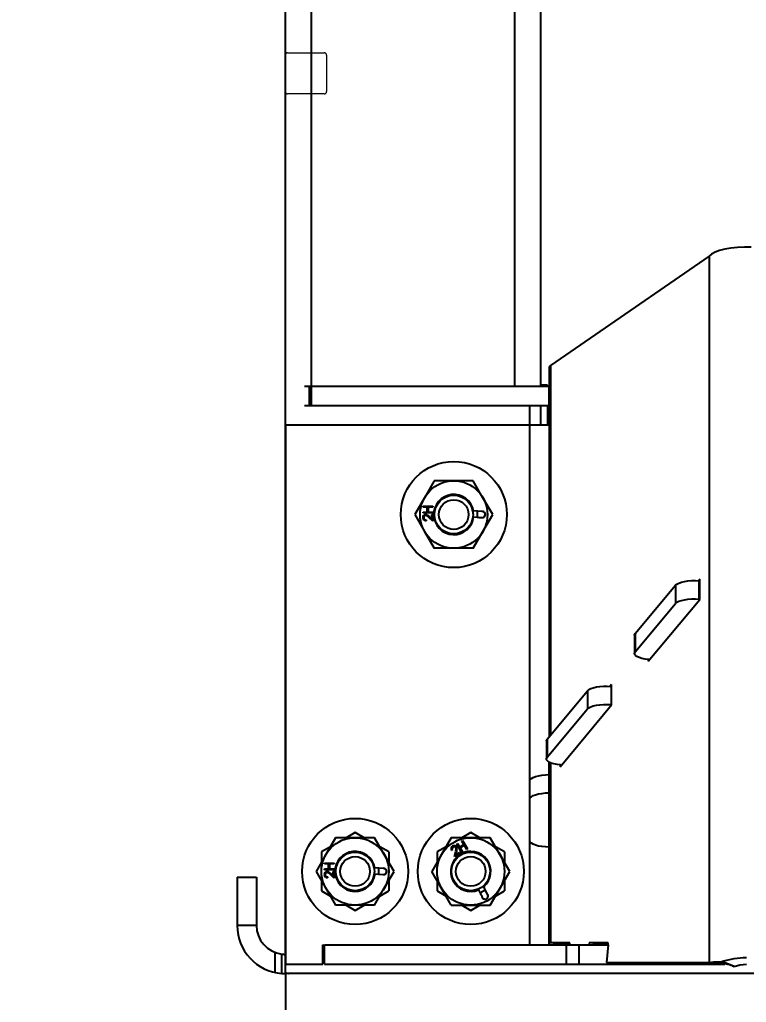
# Model space of a CAD drawing. Header units: feet. Extents: x -17 to 453, y -41 to 31.
# Drawn here: x 49.617 to 50.071, y -7.105 to -6.492 of the extents above; entities that cross this region are included whole.
import ezdxf
from ezdxf.enums import TextEntityAlignment as Align

# ---------------------------------------------------------------- set-up
doc = ezdxf.new("R2018")
doc.units = ezdxf.units.FT
doc.header["$MEASUREMENT"] = 0
doc.layers.add('DETL-RACK-FADE', color=8, linetype='Continuous')
doc.layers.add('G-ANNO-TEXT', color=1, linetype='Continuous')
doc.styles.add('NEI-A', font='arial.ttf')
doc.styles.get("Standard").update_dxf_attribs({"font": 'arial.ttf'})

# ---------------------------------------------------------------- blocks, each defined once
blk = doc.blocks.new('DETAIL_TITLE')
at = {"style": 'NEI-A', "flags": 8}
blk.add_attdef('#', text='', height=0.2, dxfattribs=at).set_placement((0.5922, -0.5109), align=Align.MIDDLE_CENTER)
at = {"lineweight": 30, "style": '', "flags": 104}
blk.add_attdef('DETAIL_TITLE', text='', height=0.2, dxfattribs=at).set_placement((0.9099, -0.52514), align=Align.BOTTOM_LEFT)
at = {"style": 'NEI-A'}
for tag, p in [('SCALE:', (0.93865, -0.73792)), ('1"_=_', (1.5474, -0.73792))]:
    blk.add_attdef(tag, text='', height=0.1, dxfattribs=at).set_placement(p, align=Align.BOTTOM_LEFT)

msp = doc.modelspace()

# ---------------------------------------------------------------- linework, layer by layer
for p, q in [((49.79891, -6.73276), (49.79891, -5.42062)), ((49.94207, -5.42062), (49.94207, -6.72072)), ((49.78266, -7.08661), (49.78266, -5.42332)), ((49.92582, -5.42534), (49.92582, -6.72072)), ((50.04745, -6.63941), (49.94835, -6.70771)), ((50.04745, -6.63941), (50.04745, -7.08024)), ((49.94751, -6.70892), (49.94751, -6.93923)), ((49.94835, -6.70771), (49.94835, -6.93823)), ((49.94724, -6.72072), (49.79471, -6.72072)), ((49.79774, -6.73276), (49.79774, -6.72072)), ((49.79846, -6.73276), (49.79846, -6.72072)), ((49.94655, -6.71987), (49.94207, -6.71987)), ((49.94655, -6.71987), (49.94655, -6.72072)), ((49.94724, -6.72072), (49.94724, -6.73276)), ((49.94724, -6.73276), (49.79471, -6.73276)), ((49.93547, -7.06922), (49.93547, -6.73276)), ((49.94207, -6.73276), (49.94207, -6.7448)), ((49.94655, -6.73276), (49.94655, -6.7448)), ((49.94751, -6.7448), (49.78267, -6.7448)), ((49.78267, -6.7448), (49.78267, -7.08126)), ((49.87572, -6.7796), (49.86963, -6.79013)), ((49.90005, -6.7796), (49.87572, -6.7796)), ((49.90614, -6.79013), (49.90005, -6.7796)), ((49.86963, -6.79013), (49.86355, -6.80067)), ((49.91222, -6.80067), (49.90614, -6.79013)), ((49.8687, -6.79547), (49.87472, -6.79547)), ((49.8687, -6.79601), (49.8687, -6.79547)), ((49.87117, -6.79601), (49.8687, -6.79601)), ((49.87117, -6.79909), (49.87117, -6.79601)), ((49.87179, -6.79601), (49.87179, -6.79909)), ((49.87472, -6.79601), (49.87179, -6.79601)), ((49.87472, -6.79547), (49.87472, -6.79601)), ((49.86355, -6.80067), (49.86963, -6.81121)), ((49.8687, -6.79909), (49.87117, -6.79909)), ((49.8687, -6.79963), (49.8687, -6.79909)), ((49.87472, -6.79963), (49.8687, -6.79963)), ((49.87179, -6.79909), (49.87472, -6.79909)), ((49.87472, -6.80481), (49.87223, -6.80247)), ((49.8725, -6.80201), (49.8741, -6.80352)), ((49.8741, -6.80072), (49.87472, -6.80072)), ((49.8741, -6.80352), (49.8741, -6.80072)), ((49.87472, -6.79909), (49.87472, -6.79963)), ((49.87472, -6.80072), (49.87472, -6.80481)), ((49.90275, -6.79858), (49.8997, -6.79837)), ((49.89984, -6.80214), (49.90249, -6.80233)), ((49.90584, -6.7988), (49.90275, -6.79858)), ((49.90571, -6.79874), (49.90541, -6.79877)), ((49.90614, -6.81121), (49.91222, -6.80067)), ((49.87055, -6.80403), (49.87055, -6.80458)), ((49.86963, -6.81121), (49.87572, -6.82175)), ((49.90005, -6.82175), (49.90614, -6.81121)), ((49.90005, -6.82175), (49.87572, -6.82175)), ((50.00119, -6.87495), (50.02638, -6.84478)), ((50.02638, -6.84478), (50.02638, -6.85617)), ((50.04153, -6.8409), (50.04062, -6.84199)), ((50.04115, -6.85343), (50.04115, -6.84203)), ((50.04115, -6.84203), (50.04153, -6.84207)), ((50.04153, -6.85366), (50.04153, -6.8409)), ((50.00119, -6.88634), (50.02638, -6.85617)), ((50.00928, -6.89227), (50.04153, -6.85366)), ((50.04153, -6.85346), (50.04115, -6.85343)), ((50.00077, -6.87597), (50.00077, -6.88737)), ((50.00119, -6.87495), (50.00119, -6.88634)), ((50.00928, -6.8911), (50.00928, -6.89227)), ((50.01019, -6.89118), (50.00966, -6.89114)), ((49.98652, -6.90678), (49.9856, -6.90787)), ((49.98652, -6.91953), (49.98652, -6.90678)), ((49.94617, -6.94083), (49.97136, -6.91066)), ((49.97136, -6.91066), (49.97136, -6.92205)), ((49.98614, -6.90791), (49.98614, -6.9193)), ((49.98614, -6.90791), (49.98652, -6.90795)), ((49.95427, -6.95815), (49.98652, -6.91953)), ((49.98614, -6.9193), (49.98652, -6.91934)), ((49.94617, -6.95222), (49.97136, -6.92205)), ((49.94575, -6.94185), (49.94575, -6.95324)), ((49.94617, -6.94083), (49.94617, -6.95222)), ((49.94751, -7.06922), (49.94751, -6.95528)), ((49.94835, -6.95567), (49.94835, -7.06802)), ((49.95427, -6.95698), (49.95427, -6.95815)), ((49.95464, -6.95701), (49.95518, -6.95706)), ((49.82625, -6.99912), (49.8206, -7.00238)), ((49.8319, -7.00238), (49.82625, -6.99912)), ((49.8985, -6.99912), (49.89286, -7.00238)), ((49.90415, -7.00238), (49.8985, -6.99912)), ((49.78267, -6.99996), (49.78266, -6.99997)), ((49.81408, -7.00238), (49.808, -7.01292)), ((49.83842, -7.00238), (49.81408, -7.00238)), ((49.8445, -7.01292), (49.83842, -7.00238)), ((49.88634, -7.00238), (49.88025, -7.01292)), ((49.91067, -7.00238), (49.88634, -7.00238)), ((49.89295, -7.00451), (49.89342, -7.00424)), ((49.89419, -7.00665), (49.89295, -7.00451)), ((49.89342, -7.00424), (49.89643, -7.00945)), ((49.91675, -7.01292), (49.91067, -7.00238)), ((49.81082, -7.00803), (49.80518, -7.01129)), ((49.80518, -7.01129), (49.80518, -7.01781)), ((49.84732, -7.01129), (49.84168, -7.00803)), ((49.84732, -7.01129), (49.84732, -7.01781)), ((49.88308, -7.00803), (49.87743, -7.01129)), ((49.87743, -7.01129), (49.87743, -7.01781)), ((49.88692, -7.01013), (49.88646, -7.0104)), ((49.88834, -7.01412), (49.88912, -7.0108)), ((49.88965, -7.0108), (49.88915, -7.01294)), ((49.88915, -7.01294), (49.89157, -7.01154)), ((49.88981, -7.00632), (49.89028, -7.00605)), ((49.89282, -7.01154), (49.88981, -7.00632)), ((49.89028, -7.00605), (49.89151, -7.00819)), ((49.89151, -7.00819), (49.89419, -7.00665)), ((49.89157, -7.01154), (49.89188, -7.01208)), ((49.89449, -7.00718), (49.89182, -7.00873)), ((49.89182, -7.00873), (49.89329, -7.01127)), ((49.89329, -7.01127), (49.89282, -7.01154)), ((49.89596, -7.00972), (49.89449, -7.00718)), ((49.89643, -7.00945), (49.89596, -7.00972)), ((49.91958, -7.01129), (49.91393, -7.00803)), ((49.91958, -7.01129), (49.91958, -7.01781)), ((49.808, -7.01292), (49.80192, -7.02345)), ((49.85058, -7.02345), (49.8445, -7.01292)), ((49.88025, -7.01292), (49.87417, -7.02345)), ((49.89188, -7.01208), (49.88834, -7.01412)), ((49.92284, -7.02345), (49.91675, -7.01292)), ((49.80192, -7.02345), (49.81408, -7.04453)), ((49.80706, -7.01825), (49.81309, -7.01825)), ((49.80706, -7.01879), (49.80706, -7.01825)), ((49.80954, -7.01879), (49.80706, -7.01879)), ((49.80706, -7.02188), (49.80954, -7.02188)), ((49.80706, -7.02242), (49.80706, -7.02188)), ((49.81309, -7.02242), (49.80706, -7.02242)), ((49.80954, -7.02188), (49.80954, -7.01879)), ((49.81015, -7.01879), (49.81015, -7.02188)), ((49.81309, -7.01879), (49.81015, -7.01879)), ((49.81015, -7.02188), (49.81309, -7.02188)), ((49.81247, -7.0235), (49.81309, -7.0235)), ((49.81247, -7.0263), (49.81247, -7.0235)), ((49.81309, -7.01825), (49.81309, -7.01879)), ((49.81309, -7.02188), (49.81309, -7.02242)), ((49.81309, -7.0235), (49.81309, -7.02759)), ((49.84112, -7.02136), (49.83807, -7.02115)), ((49.8442, -7.02158), (49.84112, -7.02136)), ((49.84407, -7.02153), (49.84378, -7.02155)), ((49.8445, -7.03399), (49.85058, -7.02345)), ((49.88634, -7.04453), (49.87417, -7.02345)), ((49.91067, -7.04453), (49.92284, -7.02345)), ((49.75255, -7.02708), (49.76459, -7.02708)), ((49.75255, -7.02708), (49.75255, -7.05717)), ((49.76459, -7.02708), (49.76459, -7.05717)), ((49.80518, -7.0291), (49.80518, -7.03562)), ((49.80892, -7.02682), (49.80892, -7.02736)), ((49.81309, -7.02759), (49.81059, -7.02525)), ((49.81086, -7.02479), (49.81247, -7.0263)), ((49.8382, -7.02493), (49.84086, -7.02511)), ((49.84086, -7.02511), (49.84394, -7.02533)), ((49.84732, -7.0291), (49.84732, -7.03562)), ((49.87743, -7.0291), (49.87743, -7.03562)), ((49.91958, -7.0291), (49.91958, -7.03562)), ((49.80518, -7.03562), (49.81082, -7.03888)), ((49.83842, -7.04453), (49.8445, -7.03399)), ((49.84168, -7.03888), (49.84732, -7.03562)), ((49.87743, -7.03562), (49.88308, -7.03888)), ((49.9032, -7.03454), (49.90437, -7.03693)), ((49.90775, -7.03529), (49.90641, -7.03254)), ((49.9091, -7.03807), (49.90775, -7.03529)), ((49.91393, -7.03888), (49.91958, -7.03562)), ((49.90908, -7.03793), (49.90892, -7.03768)), ((49.83842, -7.04453), (49.81408, -7.04453)), ((49.8206, -7.04453), (49.82625, -7.04779)), ((49.82625, -7.04779), (49.8319, -7.04453)), ((49.88634, -7.04453), (49.91067, -7.04453)), ((49.89286, -7.04453), (49.8985, -7.04779)), ((49.8985, -7.04779), (49.90415, -7.04453)), ((49.76459, -7.05717), (49.75255, -7.05717)), ((49.78266, -7.05717), (49.78267, -7.05717)), ((49.80603, -7.06922), (49.80642, -7.06922)), ((49.80603, -7.08126), (49.80603, -7.06922)), ((49.80675, -7.08126), (49.80675, -7.06922)), ((49.80721, -7.08126), (49.80721, -7.06922)), ((49.80721, -7.06922), (49.98429, -7.06922)), ((49.95955, -7.06915), (49.94751, -7.06809)), ((49.96048, -7.06802), (49.94835, -7.06802)), ((49.95831, -7.08126), (49.95831, -7.06922)), ((49.95955, -7.06922), (49.95955, -7.06907)), ((49.95997, -7.06904), (49.96039, -7.06904)), ((49.96038, -7.06922), (49.96048, -7.06802)), ((49.96614, -7.08126), (49.96614, -7.06922)), ((49.97244, -7.06802), (49.97234, -7.06922)), ((49.9844, -7.06802), (49.97244, -7.06802)), ((49.98406, -7.06904), (49.97244, -7.06802)), ((49.98429, -7.06922), (49.98339, -7.08024)), ((49.98405, -7.06922), (49.98406, -7.06904)), ((49.98406, -7.06904), (49.98431, -7.06904)), ((49.98429, -7.06922), (49.9844, -7.06802)), ((49.77636, -7.08661), (49.77636, -7.0741)), ((49.7804, -7.08719), (49.7804, -7.07509)), ((49.78267, -7.08126), (49.80603, -7.08126)), ((49.80721, -7.08126), (50.05733, -7.08126)), ((49.98339, -7.08024), (50.04745, -7.08024)), ((49.99501, -7.08126), (49.98339, -7.08024)), ((50.05431, -7.08084), (50.04745, -7.08024)), ((50.063, -7.08274), (50.05529, -7.07974)), ((50.06194, -7.08237), (50.063, -7.08274)), ((50.61936, -7.08728), (49.78266, -7.08728)), ((49.78266, -7.08728), (49.78266, -7.13287))]:
    msp.add_line(p, q)
at = {"flags": 128}
for points in [[(50.07375, -6.63371), (50.06944, -6.63365), (50.06518, -6.63385), (50.06109, -6.63429), (50.05731, -6.63496), (50.05395, -6.63584), (50.05114, -6.6369), (50.04895, -6.6381), (50.04745, -6.63941)], [(49.94751, -6.72526), (49.94736, -6.72512), (49.94724, -6.725)], [(49.90249, -6.80233), (49.90308, -6.80237), (49.90366, -6.80241), (49.90419, -6.80245), (49.90466, -6.80248), (49.90505, -6.80251), (49.90534, -6.80253), (49.90552, -6.80254), (49.90558, -6.80255)], [(50.02638, -6.84478), (50.02722, -6.84407), (50.02847, -6.84342), (50.03009, -6.84286), (50.03201, -6.84242), (50.03416, -6.8421), (50.03646, -6.84193), (50.03882, -6.84191), (50.04115, -6.84203)], [(50.02638, -6.85617), (50.02722, -6.85546), (50.02847, -6.85481), (50.03009, -6.85425), (50.03201, -6.85381), (50.03416, -6.85349), (50.03646, -6.85332), (50.03882, -6.8533), (50.04115, -6.85343)], [(50.00077, -6.87597), (50.00079, -6.87571), (50.00119, -6.87495)], [(50.00966, -6.89114), (50.00745, -6.89086), (50.00545, -6.89046), (50.00373, -6.88993), (50.00236, -6.88931), (50.0014, -6.88861), (50.00087, -6.88786), (50.00079, -6.8871), (50.00119, -6.88634)], [(49.97136, -6.91066), (49.9722, -6.90995), (49.97345, -6.9093), (49.97507, -6.90874), (49.977, -6.9083), (49.97915, -6.90798), (49.98145, -6.90781), (49.98381, -6.90779), (49.98614, -6.90791)], [(49.97136, -6.92205), (49.9722, -6.92134), (49.97345, -6.92069), (49.97507, -6.92013), (49.977, -6.91969), (49.97915, -6.91937), (49.98145, -6.9192), (49.98381, -6.91918), (49.98614, -6.9193)], [(49.94575, -6.94185), (49.94578, -6.94159), (49.94617, -6.94083)], [(49.95464, -6.95701), (49.95244, -6.95674), (49.95044, -6.95634), (49.94872, -6.95581), (49.94735, -6.95519), (49.94638, -6.95449), (49.94585, -6.95374), (49.94578, -6.95298), (49.94617, -6.95222)], [(49.93547, -6.96693), (49.9357, -6.96617), (49.93638, -6.96544), (49.9375, -6.96476), (49.93899, -6.96417), (49.94082, -6.96368), (49.9429, -6.96332), (49.94516, -6.9631), (49.94751, -6.96302)], [(49.93547, -6.97832), (49.9357, -6.97756), (49.93638, -6.97683), (49.9375, -6.97615), (49.93899, -6.97556), (49.94082, -6.97507), (49.9429, -6.97471), (49.94516, -6.97449), (49.94751, -6.97441)], [(49.94751, -7.00825), (49.94516, -7.00817), (49.9429, -7.00795), (49.94082, -7.00759), (49.93899, -7.00711), (49.9375, -7.00651), (49.93638, -7.00584), (49.9357, -7.0051), (49.93547, -7.00434)], [(49.90437, -7.03693), (49.90463, -7.03747), (49.90488, -7.03798), (49.90512, -7.03846), (49.90532, -7.03889), (49.90549, -7.03924), (49.90562, -7.0395), (49.9057, -7.03966), (49.90573, -7.03971)], [(50.04745, -7.08024), (50.05043, -7.07979), (50.05529, -7.07974)], [(50.063, -7.08274), (50.0666, -7.08181), (50.0707, -7.08132)], [(49.78435, -7.08728), (49.78456, -7.08726), (49.78443, -7.08721), (49.78433, -7.08719)]]:
    msp.add_lwpolyline(points, dxfattribs=at)
for centre, radius in [((49.88788, -6.80067), 0.03312), ((49.88788, -6.80067), 0.02107), ((49.88788, -6.80067), 0.01204), ((49.88788, -6.80067), 0.00926), ((49.82625, -7.02345), 0.03312), ((49.8985, -7.02345), 0.03312), ((49.82625, -7.02345), 0.02107), ((49.8985, -7.02345), 0.02107), ((49.82625, -7.02345), 0.01204), ((49.8985, -7.02345), 0.01204), ((49.82625, -7.02345), 0.00926), ((49.8985, -7.02345), 0.00926)]:
    msp.add_circle(centre, radius)
at = {"color": 7, "linetype": 'Continuous', "lineweight": 15}
for centre, start, end in [((49.7841, -6.51378), 90, 180), ((49.80697, -6.51378), 0, 90), ((49.7841, -6.53665), 180, 270), ((49.80697, -6.53665), 270, 0)]:
    msp.add_arc(centre, 0.00145, start, end, dxfattribs=at)
for centre, radius, start, end in [((49.88788, -6.80067), 0.01252, 10.43425, 353.09206), ((49.87031, -6.80256), 0.00177, 89.18777, 181.73195), ((49.8705, -6.80262), 0.00196, 179.75685, 271.49658), ((49.87042, -6.80259), 0.00126, 91.75961, 182.12185), ((49.87055, -6.80265), 0.00138, 179.49243, 270.25992), ((49.86998, -6.80395), 0.00318, 37.6076, 83.55143), ((49.87005, -6.80393), 0.00262, 33.87327, 82.77828), ((49.91198, -6.80111), 0.00956, 164.67267, 187.32692), ((49.90571, -6.80067), 0.00193, 253.16143, 90), ((49.90571, -6.80067), 0.00188, 266, 86), ((49.82625, -7.02345), 0.01252, 10.43425, 353.52224), ((49.8985, -7.02345), 0.01252, 310.43425, 293.09207), ((49.88812, -7.00937), 0.00196, 119.75508, 211.49777), ((49.88812, -7.00943), 0.00138, 119.49289, 210.25956), ((49.88808, -7.00918), 0.00177, 29.18624, 121.7324), ((49.88811, -7.00929), 0.00126, 31.76079, 122.12169), ((49.88677, -7.00964), 0.00262, 333.87403, 22.77739), ((49.88671, -7.00959), 0.00318, 337.60625, 23.55324), ((49.80868, -7.02534), 0.00177, 89.18726, 181.73156), ((49.80879, -7.02538), 0.00126, 91.75783, 182.12494), ((49.80834, -7.02673), 0.00318, 37.60661, 83.55355), ((49.80842, -7.02671), 0.00262, 33.87248, 82.77907), ((49.85034, -7.02389), 0.00956, 164.6725, 187.3271), ((49.84407, -7.02345), 0.00193, 253.16143, 90), ((49.84407, -7.02345), 0.00188, 266, 86), ((49.80887, -7.0254), 0.00196, 179.7566, 271.49682), ((49.80891, -7.02543), 0.00138, 179.48961, 270.26215), ((49.91017, -7.04454), 0.00956, 104.67325, 127.32672), ((49.90741, -7.03889), 0.00193, 193.16143, 30), ((49.90741, -7.03889), 0.00188, 206, 26), ((49.78266, -7.05717), 0.03011, 180, 265.69617), ((49.78266, -7.05717), 0.01806, 180, 262.81488), ((49.78266, -7.05717), 0.01807, 262.81567, 269.99936), ((50.07184, -7.13724), 0.05984, 91.09525, 106.05308), ((50.05118, -7.11594), 0.03524, 72.02986, 84.89845), ((49.78266, -7.05718), 0.0301, 265.69528, 270.00043)]:
    msp.add_arc(centre, radius, start, end)
for centre, major_axis, ratio, start_param, end_param in [((49.97159, -6.70975), (0.02408, -0.00087), 0.195884, 2.884084, 3.148675), ((49.97159, -7.07006), (0.02408, -0.00197), 0.022041, 2.878808, 3.143399), ((49.97159, -7.07006), (0.01204, -0.00099), 0.022041, 2.878808, 3.143399), ((49.78527, -7.05717), (0, 0.03011), 0.414214, 2.930731, 3.066477)]:
    msp.add_ellipse(centre, major_axis=major_axis, ratio=ratio, start_param=start_param, end_param=end_param)
at = {"layer": 'DETL-RACK-FADE', "linetype": 'Continuous', "lineweight": 15}
for p, q in [((49.78266, -6.53665), (49.78266, -6.51378)), ((49.7841, -6.51234), (49.80697, -6.51234)), ((49.80841, -6.51378), (49.80841, -6.53665)), ((49.80697, -6.53809), (49.7841, -6.53809))]:
    msp.add_line(p, q, dxfattribs=at)

# ---------------------------------------------------------------- block references
at = {"layer": 'G-ANNO-TEXT'}
ref = msp.add_blockref('DETAIL_TITLE', (45.86472, 2.97376), dxfattribs=at)
lines = msp.add_mtext('{\\LMOTOR SUPPORT POST/END OF TRACKER GROUNDING (ABOVE GROUND)}', dxfattribs={"layer": '0', "insert": (46.77461, 2.74862), "char_height": 7.6528868, "attachment_point": 1})
ref.add_attrib('DETAIL_TITLE', '', (46.77461, 2.74862)).embed_mtext(lines)

doc.saveas('drawing.dxf')
